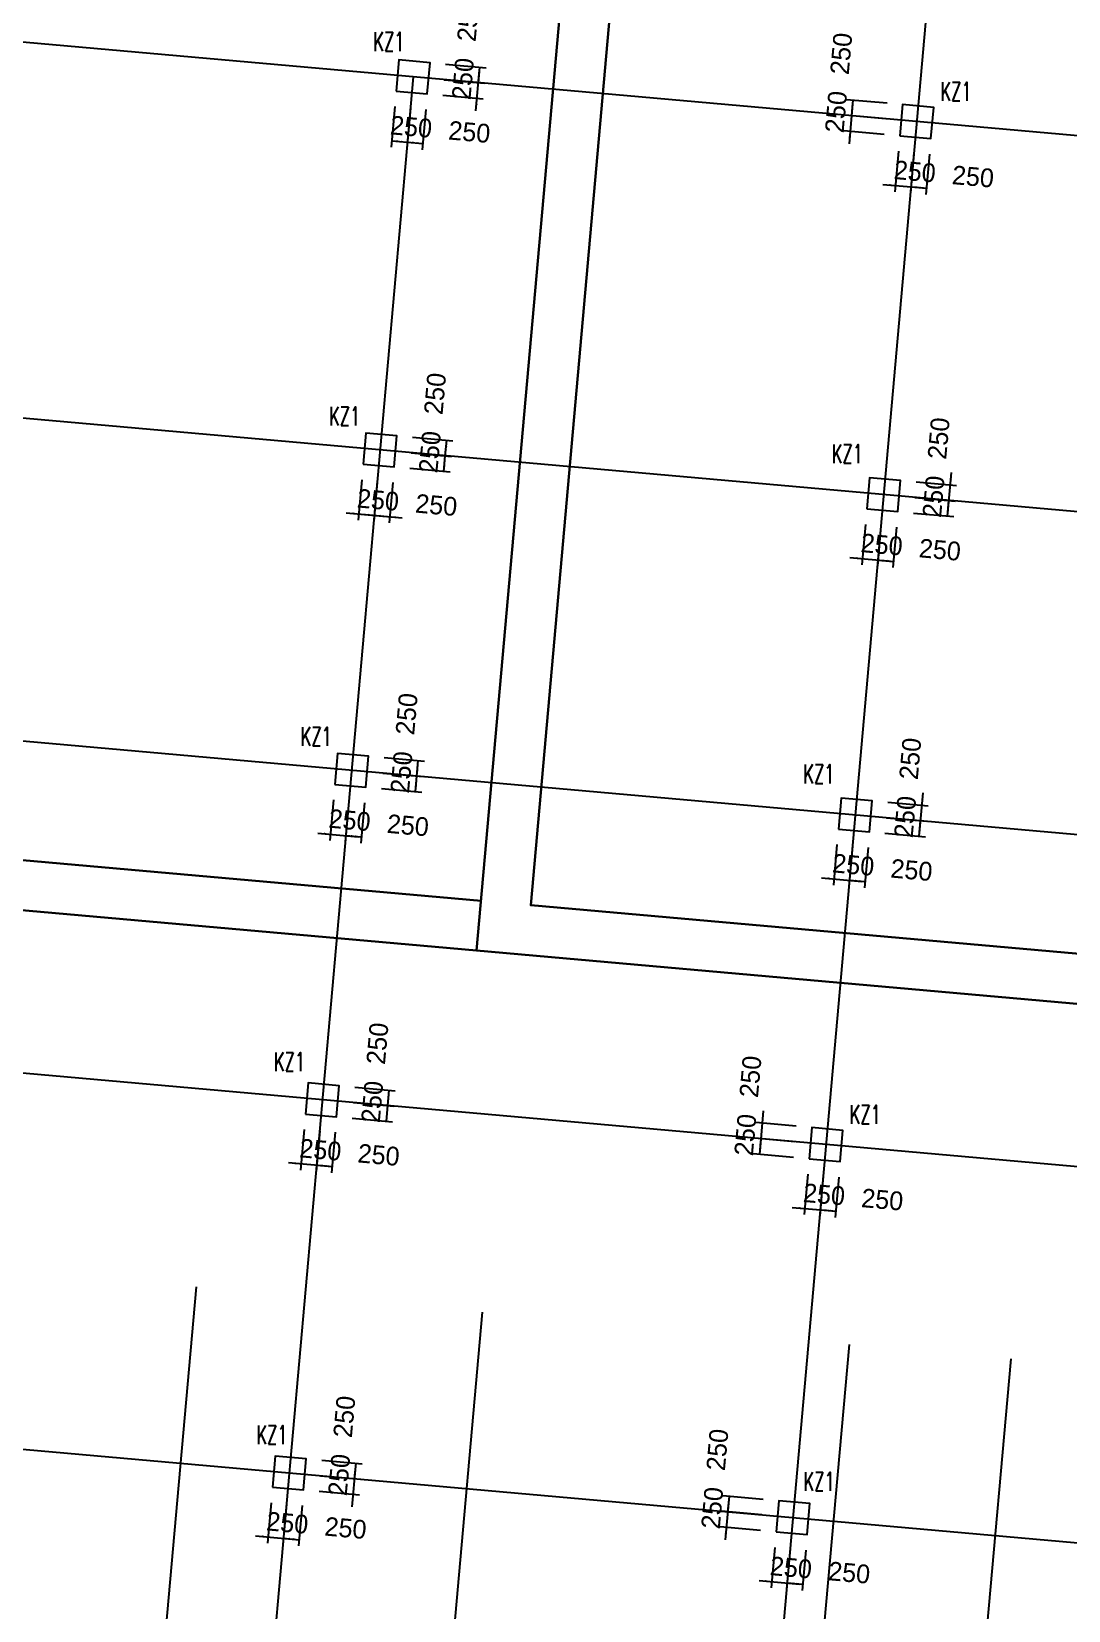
# Model space of a CAD drawing. Extents: x 387171 to 699106, y 11966 to 245688.
# Drawn here: x 622108 to 638718, y 73574 to 98863 of the extents above; entities that cross this region are included whole.
import ezdxf

# ---------------------------------------------------------------- set-up
doc = ezdxf.new("R2010")
doc.units = 0
doc.header["$LTSCALE"] = 100
doc.header["$MEASUREMENT"] = 0
for name, color, linetype in [('COLU', 7, 'Continuous'), ('DIM', 3, 'Continuous'), ('DOTE', 253, 'Continuous'), ('NUM', 7, 'Continuous')]:
    doc.layers.add(name, color=color, linetype=linetype)
doc.styles.get("Standard").update_dxf_attribs({"font": 'standard'})
doc.styles.add('tk', font='tk')
doc.dimstyles.get("Standard").update_dxf_attribs({"dimtxt": 300, "dimasz": 100, "dimexe": 100, "dimexo": 250, "dimgap": 100, "dimtad": 0, "dimtoh": 1, "dimdec": 0, "dimdsep": 46, "dimcen": 0.09, "dimclrt": 7, "dimadec": 0, "dimazin": 0, "dimtfac": 1, "dimtdec": 4, "dimtofl": 0, "dimtmove": 0, "dimatfit": 3, "dimfxl": 1, "dimtolj": 1, "dimtzin": 0, "dimarcsym": 0})

# ---------------------------------------------------------------- blocks, each defined once
blk = doc.blocks.new('*D2997')
at = {"layer": 'DIM', "color": 0, "linetype": 'ByBlock', "lineweight": -2}
for p, q in [((627927, 97662), (627869, 97014)), ((628176, 97639), (628118, 96992)), ((627878, 97114), (628127, 97092))]:
    blk.add_line(p, q, dxfattribs=at)
for points in [[(627878, 97114), (627979, 97121), (627976, 97088)], [(628127, 97092), (628026, 97084), (628029, 97117)]]:
    blk.add_solid(points, dxfattribs=at)
at = {"layer": 'DIM', "color": 7, "linetype": 'Continuous', "lineweight": -2, "insert": (628189, 97337), "char_height": 300, "width": 566.67, "attachment_point": 5, "rotation": 354.9316, "style": 'tk'}
blk.add_mtext('250', dxfattribs=at)
blk = doc.blocks.new('*D3825')
at = {"layer": 'DIM', "color": 0, "linetype": 'ByBlock', "lineweight": -2}
for p, q in [((628176, 97639), (628118, 96992)), ((628425, 97617), (628367, 96970)), ((628127, 97092), (628376, 97069))]:
    blk.add_line(p, q, dxfattribs=at)
for points in [[(628127, 97092), (628228, 97099), (628225, 97066)], [(628376, 97069), (628275, 97062), (628278, 97095)]]:
    blk.add_solid(points, dxfattribs=at)
at = {"layer": 'DIM', "color": 7, "linetype": 'Continuous', "lineweight": -2, "insert": (629122, 97254), "char_height": 300, "width": 566.67, "attachment_point": 5, "rotation": 354.9316, "style": 'tk'}
blk.add_mtext('250', dxfattribs=at)
blk = doc.blocks.new('*D3572')
at = {"layer": 'DIM', "color": 0, "linetype": 'ByBlock', "lineweight": -2}
for p, q in [((629226, 97596), (629284, 98244)), ((628718, 98093), (629366, 98036)), ((628696, 97844), (629343, 97787))]:
    blk.add_line(p, q, dxfattribs=at)
for points in [[(629266, 98045), (629258, 98146), (629291, 98143)], [(629244, 97796), (629252, 97695), (629218, 97698)]]:
    blk.add_solid(points, dxfattribs=at)
at = {"layer": 'DIM', "color": 7, "linetype": 'Continuous', "lineweight": -2, "insert": (629020, 98107), "char_height": 300, "width": 566.67, "attachment_point": 5, "rotation": 84.9316, "style": 'tk'}
blk.add_mtext('250', dxfattribs=at)
blk = doc.blocks.new('*D4617')
at = {"layer": 'DIM', "color": 0, "linetype": 'ByBlock', "lineweight": -2}
for p, q in [((628740, 98342), (629388, 98285)), ((629266, 98045), (629288, 98294)), ((628718, 98093), (629366, 98036))]:
    blk.add_line(p, q, dxfattribs=at)
for points in [[(629266, 98045), (629258, 98146), (629291, 98143)], [(629288, 98294), (629296, 98193), (629263, 98196)]]:
    blk.add_solid(points, dxfattribs=at)
at = {"layer": 'DIM', "color": 7, "linetype": 'Continuous', "lineweight": -2, "insert": (629103, 99039), "char_height": 300, "width": 566.67, "attachment_point": 5, "rotation": 84.9316, "style": 'tk'}
blk.add_mtext('250', dxfattribs=at)
blk = doc.blocks.new('*D1729')
at = {"layer": 'DIM', "color": 0, "linetype": 'ByBlock', "lineweight": -2}
for p, q in [((635010, 85840), (634953, 85192)), ((635259, 85817), (635202, 85170)), ((634762, 85309), (635410, 85252))]:
    blk.add_line(p, q, dxfattribs=at)
for points in [[(634962, 85292), (634860, 85284), (634863, 85317)], [(635211, 85270), (635312, 85277), (635309, 85244)]]:
    blk.add_solid(points, dxfattribs=at)
at = {"layer": 'DIM', "color": 7, "linetype": 'Continuous', "lineweight": -2, "insert": (635273, 85515), "char_height": 300, "width": 566.67, "attachment_point": 5, "rotation": 354.9316, "style": 'tk'}
blk.add_mtext('250', dxfattribs=at)
blk = doc.blocks.new('*D2641')
at = {"layer": 'DIM', "color": 0, "linetype": 'ByBlock', "lineweight": -2}
for p, q in [((635259, 85817), (635202, 85170)), ((635508, 85795), (635451, 85148)), ((635211, 85270), (635460, 85247))]:
    blk.add_line(p, q, dxfattribs=at)
for points in [[(635211, 85270), (635312, 85277), (635309, 85244)], [(635460, 85247), (635359, 85240), (635361, 85273)]]:
    blk.add_solid(points, dxfattribs=at)
at = {"layer": 'DIM', "color": 7, "linetype": 'Continuous', "lineweight": -2, "insert": (636205, 85432), "char_height": 300, "width": 566.67, "attachment_point": 5, "rotation": 354.9316, "style": 'tk'}
blk.add_mtext('250', dxfattribs=at)
blk = doc.blocks.new('*D2504')
at = {"layer": 'DIM', "color": 0, "linetype": 'ByBlock', "lineweight": -2}
for p, q in [((635801, 86271), (636449, 86214)), ((635779, 86022), (636427, 85965)), ((636327, 85974), (636349, 86223))]:
    blk.add_line(p, q, dxfattribs=at)
for points in [[(636327, 85974), (636319, 86075), (636353, 86072)], [(636349, 86223), (636357, 86122), (636324, 86125)]]:
    blk.add_solid(points, dxfattribs=at)
at = {"layer": 'DIM', "color": 7, "linetype": 'Continuous', "lineweight": -2, "insert": (636104, 86285), "char_height": 300, "width": 566.67, "attachment_point": 5, "rotation": 84.9316, "style": 'tk'}
blk.add_mtext('250', dxfattribs=at)
blk = doc.blocks.new('*D3385')
at = {"layer": 'DIM', "color": 0, "linetype": 'ByBlock', "lineweight": -2}
for p, q in [((635823, 86520), (636471, 86463)), ((636332, 86023), (636389, 86671)), ((635801, 86271), (636449, 86214))]:
    blk.add_line(p, q, dxfattribs=at)
for points in [[(636371, 86472), (636364, 86573), (636397, 86570)], [(636349, 86223), (636357, 86122), (636324, 86125)]]:
    blk.add_solid(points, dxfattribs=at)
at = {"layer": 'DIM', "color": 7, "linetype": 'Continuous', "lineweight": -2, "insert": (636186, 87217), "char_height": 300, "width": 566.67, "attachment_point": 5, "rotation": 84.9316, "style": 'tk'}
blk.add_mtext('250', dxfattribs=at)
blk = doc.blocks.new('*D3120')
at = {"layer": 'DIM', "color": 0, "linetype": 'ByBlock', "lineweight": -2}
for p, q in [((626942, 86555), (626884, 85908)), ((627191, 86533), (627133, 85886)), ((626694, 86025), (627341, 85967))]:
    blk.add_line(p, q, dxfattribs=at)
for points in [[(626893, 86007), (626792, 86000), (626795, 86033)], [(627142, 85985), (627243, 85993), (627240, 85960)]]:
    blk.add_solid(points, dxfattribs=at)
at = {"layer": 'DIM', "color": 7, "linetype": 'Continuous', "lineweight": -2, "insert": (627204, 86231), "char_height": 300, "width": 566.67, "attachment_point": 5, "rotation": 354.9316, "style": 'tk'}
blk.add_mtext('250', dxfattribs=at)
blk = doc.blocks.new('*D2996')
at = {"layer": 'DIM', "color": 0, "linetype": 'ByBlock', "lineweight": -2}
for p, q in [((627191, 86533), (627133, 85886)), ((627440, 86511), (627382, 85863)), ((627142, 85985), (627391, 85963))]:
    blk.add_line(p, q, dxfattribs=at)
for points in [[(627142, 85985), (627243, 85993), (627240, 85960)], [(627391, 85963), (627290, 85955), (627293, 85989)]]:
    blk.add_solid(points, dxfattribs=at)
at = {"layer": 'DIM', "color": 7, "linetype": 'Continuous', "lineweight": -2, "insert": (628137, 86148), "char_height": 300, "width": 566.67, "attachment_point": 5, "rotation": 354.9316, "style": 'tk'}
blk.add_mtext('250', dxfattribs=at)
blk = doc.blocks.new('*D3897')
at = {"layer": 'DIM', "color": 0, "linetype": 'ByBlock', "lineweight": -2}
for p, q in [((627733, 86987), (628381, 86929)), ((628259, 86689), (628281, 86938)), ((627711, 86738), (628358, 86680))]:
    blk.add_line(p, q, dxfattribs=at)
for points in [[(628259, 86689), (628251, 86790), (628284, 86787)], [(628281, 86938), (628289, 86837), (628255, 86840)]]:
    blk.add_solid(points, dxfattribs=at)
at = {"layer": 'DIM', "color": 7, "linetype": 'Continuous', "lineweight": -2, "insert": (628035, 87000), "char_height": 300, "width": 566.67, "attachment_point": 5, "rotation": 84.9316, "style": 'tk'}
blk.add_mtext('250', dxfattribs=at)
blk = doc.blocks.new('*D3571')
at = {"layer": 'DIM', "color": 0, "linetype": 'ByBlock', "lineweight": -2}
for p, q in [((627755, 87236), (628403, 87178)), ((628281, 86938), (628303, 87187)), ((627733, 86987), (628381, 86929))]:
    blk.add_line(p, q, dxfattribs=at)
for points in [[(628281, 86938), (628273, 87039), (628306, 87036)], [(628303, 87187), (628311, 87086), (628278, 87089)]]:
    blk.add_solid(points, dxfattribs=at)
at = {"layer": 'DIM', "color": 7, "linetype": 'Continuous', "lineweight": -2, "insert": (628118, 87933), "char_height": 300, "width": 566.67, "attachment_point": 5, "rotation": 84.9316, "style": 'tk'}
blk.add_mtext('250', dxfattribs=at)
blk = doc.blocks.new('*D2106')
at = {"layer": 'DIM', "color": 0, "linetype": 'ByBlock', "lineweight": -2}
for p, q in [((635812, 97715), (635165, 97772)), ((635265, 97764), (635242, 97515)), ((635790, 97466), (635143, 97523))]:
    blk.add_line(p, q, dxfattribs=at)
for points in [[(635265, 97764), (635272, 97663), (635239, 97666)], [(635242, 97515), (635235, 97616), (635268, 97613)]]:
    blk.add_solid(points, dxfattribs=at)
at = {"layer": 'DIM', "color": 7, "linetype": 'Continuous', "lineweight": -2, "insert": (635080, 98509), "char_height": 300, "width": 566.67, "attachment_point": 5, "rotation": 84.9316, "style": 'tk'}
blk.add_mtext('250', dxfattribs=at)
blk = doc.blocks.new('*D2983')
at = {"layer": 'DIM', "color": 0, "linetype": 'ByBlock', "lineweight": -2}
for p, q in [((635260, 97714), (635203, 97066)), ((635790, 97466), (635143, 97523)), ((635768, 97217), (635121, 97274))]:
    blk.add_line(p, q, dxfattribs=at)
for points in [[(635242, 97515), (635235, 97616), (635268, 97613)], [(635220, 97266), (635228, 97165), (635195, 97167)]]:
    blk.add_solid(points, dxfattribs=at)
at = {"layer": 'DIM', "color": 7, "linetype": 'Continuous', "lineweight": -2, "insert": (634997, 97577), "char_height": 300, "width": 566.67, "attachment_point": 5, "rotation": 84.9316, "style": 'tk'}
blk.add_mtext('250', dxfattribs=at)
blk = doc.blocks.new('*D2712')
at = {"layer": 'DIM', "color": 0, "linetype": 'ByBlock', "lineweight": -2}
for p, q in [((635995, 96946), (635938, 96298)), ((636244, 96924), (636187, 96276)), ((635747, 96416), (636395, 96358))]:
    blk.add_line(p, q, dxfattribs=at)
for points in [[(635947, 96398), (635846, 96390), (635848, 96423)], [(636196, 96376), (636297, 96384), (636294, 96351)]]:
    blk.add_solid(points, dxfattribs=at)
at = {"layer": 'DIM', "color": 7, "linetype": 'Continuous', "lineweight": -2, "insert": (636258, 96621), "char_height": 300, "width": 566.67, "attachment_point": 5, "rotation": 354.9316, "style": 'tk'}
blk.add_mtext('250', dxfattribs=at)
blk = doc.blocks.new('*D2569')
at = {"layer": 'DIM', "color": 0, "linetype": 'ByBlock', "lineweight": -2}
for p, q in [((636244, 96924), (636187, 96276)), ((636493, 96902), (636436, 96254)), ((636196, 96376), (636445, 96354))]:
    blk.add_line(p, q, dxfattribs=at)
for points in [[(636196, 96376), (636297, 96384), (636294, 96351)], [(636445, 96354), (636344, 96346), (636347, 96379)]]:
    blk.add_solid(points, dxfattribs=at)
at = {"layer": 'DIM', "color": 7, "linetype": 'Continuous', "lineweight": -2, "insert": (637190, 96539), "char_height": 300, "width": 566.67, "attachment_point": 5, "rotation": 354.9316, "style": 'tk'}
blk.add_mtext('250', dxfattribs=at)
blk = doc.blocks.new('*D3144')
at = {"layer": 'DIM', "color": 0, "linetype": 'ByBlock', "lineweight": -2}
for p, q in [((635465, 90969), (635408, 90322)), ((635714, 90947), (635657, 90300)), ((635217, 90439), (635865, 90382))]:
    blk.add_line(p, q, dxfattribs=at)
for points in [[(635417, 90422), (635315, 90414), (635318, 90447)], [(635666, 90399), (635767, 90407), (635764, 90374)]]:
    blk.add_solid(points, dxfattribs=at)
at = {"layer": 'DIM', "color": 7, "linetype": 'Continuous', "lineweight": -2, "insert": (635728, 90645), "char_height": 300, "width": 566.67, "attachment_point": 5, "rotation": 354.9316, "style": 'tk'}
blk.add_mtext('250', dxfattribs=at)
blk = doc.blocks.new('*D2789')
at = {"layer": 'DIM', "color": 0, "linetype": 'ByBlock', "lineweight": -2}
for p, q in [((635714, 90947), (635657, 90300)), ((635963, 90925), (635906, 90278)), ((635666, 90399), (635915, 90377))]:
    blk.add_line(p, q, dxfattribs=at)
for points in [[(635666, 90399), (635767, 90407), (635764, 90374)], [(635915, 90377), (635814, 90370), (635816, 90403)]]:
    blk.add_solid(points, dxfattribs=at)
at = {"layer": 'DIM', "color": 7, "linetype": 'Continuous', "lineweight": -2, "insert": (636660, 90562), "char_height": 300, "width": 566.67, "attachment_point": 5, "rotation": 354.9316, "style": 'tk'}
blk.add_mtext('250', dxfattribs=at)
blk = doc.blocks.new('*D2670')
at = {"layer": 'DIM', "color": 0, "linetype": 'ByBlock', "lineweight": -2}
for p, q in [((636256, 91401), (636904, 91344)), ((636782, 91104), (636804, 91353)), ((636234, 91152), (636882, 91095))]:
    blk.add_line(p, q, dxfattribs=at)
for points in [[(636804, 91353), (636812, 91251), (636779, 91254)], [(636782, 91104), (636774, 91205), (636808, 91202)]]:
    blk.add_solid(points, dxfattribs=at)
at = {"layer": 'DIM', "color": 7, "linetype": 'Continuous', "lineweight": -2, "insert": (636559, 91415), "char_height": 300, "width": 566.67, "attachment_point": 5, "rotation": 84.9316, "style": 'tk'}
blk.add_mtext('250', dxfattribs=at)
blk = doc.blocks.new('*D3590')
at = {"layer": 'DIM', "color": 0, "linetype": 'ByBlock', "lineweight": -2}
for p, q in [((636278, 91650), (636926, 91593)), ((636787, 91153), (636844, 91801)), ((636256, 91401), (636904, 91344))]:
    blk.add_line(p, q, dxfattribs=at)
for points in [[(636826, 91602), (636819, 91703), (636852, 91700)], [(636804, 91353), (636812, 91251), (636779, 91254)]]:
    blk.add_solid(points, dxfattribs=at)
at = {"layer": 'DIM', "color": 7, "linetype": 'Continuous', "lineweight": -2, "insert": (636641, 92347), "char_height": 300, "width": 566.67, "attachment_point": 5, "rotation": 84.9316, "style": 'tk'}
blk.add_mtext('250', dxfattribs=at)
blk = doc.blocks.new('*D3185')
at = {"layer": 'DIM', "color": 0, "linetype": 'ByBlock', "lineweight": -2}
for p, q in [((627397, 91685), (627339, 91038)), ((627646, 91663), (627588, 91015)), ((627149, 91155), (627796, 91097))]:
    blk.add_line(p, q, dxfattribs=at)
for points in [[(627348, 91137), (627247, 91129), (627250, 91163)], [(627597, 91115), (627698, 91123), (627695, 91090)]]:
    blk.add_solid(points, dxfattribs=at)
at = {"layer": 'DIM', "color": 7, "linetype": 'Continuous', "lineweight": -2, "insert": (627659, 91360), "char_height": 300, "width": 566.67, "attachment_point": 5, "rotation": 354.9316, "style": 'tk'}
blk.add_mtext('250', dxfattribs=at)
blk = doc.blocks.new('*D4299')
at = {"layer": 'DIM', "color": 0, "linetype": 'ByBlock', "lineweight": -2}
for p, q in [((627646, 91663), (627588, 91015)), ((627895, 91641), (627837, 90993)), ((627398, 91133), (628045, 91075))]:
    blk.add_line(p, q, dxfattribs=at)
for points in [[(627597, 91115), (627496, 91107), (627499, 91140)], [(627846, 91093), (627947, 91101), (627944, 91068)]]:
    blk.add_solid(points, dxfattribs=at)
at = {"layer": 'DIM', "color": 7, "linetype": 'Continuous', "lineweight": -2, "insert": (628592, 91278), "char_height": 300, "width": 566.67, "attachment_point": 5, "rotation": 354.9316, "style": 'tk'}
blk.add_mtext('250', dxfattribs=at)
blk = doc.blocks.new('*D4010')
at = {"layer": 'DIM', "color": 0, "linetype": 'ByBlock', "lineweight": -2}
for p, q in [((628188, 92117), (628835, 92059)), ((628714, 91819), (628736, 92068)), ((628166, 91868), (628813, 91810))]:
    blk.add_line(p, q, dxfattribs=at)
for points in [[(628736, 92068), (628744, 91967), (628710, 91970)], [(628714, 91819), (628706, 91920), (628739, 91917)]]:
    blk.add_solid(points, dxfattribs=at)
at = {"layer": 'DIM', "color": 7, "linetype": 'Continuous', "lineweight": -2, "insert": (628490, 92130), "char_height": 300, "width": 566.67, "attachment_point": 5, "rotation": 84.9316, "style": 'tk'}
blk.add_mtext('250', dxfattribs=at)
blk = doc.blocks.new('*D45')
at = {"layer": 'DIM', "color": 0, "linetype": 'ByBlock', "lineweight": -2}
for p, q in [((628210, 92366), (628858, 92308)), ((628736, 92068), (628758, 92317)), ((628188, 92117), (628835, 92059))]:
    blk.add_line(p, q, dxfattribs=at)
for points in [[(628758, 92317), (628766, 92216), (628733, 92219)], [(628736, 92068), (628728, 92169), (628761, 92166)]]:
    blk.add_solid(points, dxfattribs=at)
at = {"layer": 'DIM', "color": 7, "linetype": 'Continuous', "lineweight": -2, "insert": (628573, 93063), "char_height": 300, "width": 566.67, "attachment_point": 5, "rotation": 84.9316, "style": 'tk'}
blk.add_mtext('250', dxfattribs=at)
blk = doc.blocks.new('*D2236')
at = {"layer": 'DIM', "color": 0, "linetype": 'ByBlock', "lineweight": -2}
for p, q in [((633829, 81577), (633772, 80930)), ((634359, 81329), (633712, 81387)), ((634337, 81080), (633690, 81138))]:
    blk.add_line(p, q, dxfattribs=at)
for points in [[(633811, 81378), (633804, 81479), (633837, 81476)], [(633789, 81129), (633797, 81028), (633764, 81031)]]:
    blk.add_solid(points, dxfattribs=at)
at = {"layer": 'DIM', "color": 7, "linetype": 'Continuous', "lineweight": -2, "insert": (633626, 82124), "char_height": 300, "width": 566.67, "attachment_point": 5, "rotation": 84.9316, "style": 'tk'}
blk.add_mtext('250', dxfattribs=at)
blk = doc.blocks.new('*D2195')
at = {"layer": 'DIM', "color": 0, "linetype": 'ByBlock', "lineweight": -2}
for p, q in [((634337, 81080), (633690, 81138)), ((633789, 81129), (633767, 80880)), ((634315, 80831), (633668, 80889))]:
    blk.add_line(p, q, dxfattribs=at)
for points in [[(633767, 80880), (633759, 80981), (633793, 80978)], [(633789, 81129), (633797, 81028), (633764, 81031)]]:
    blk.add_solid(points, dxfattribs=at)
at = {"layer": 'DIM', "color": 7, "linetype": 'Continuous', "lineweight": -2, "insert": (633544, 81191), "char_height": 300, "width": 566.67, "attachment_point": 5, "rotation": 84.9316, "style": 'tk'}
blk.add_mtext('250', dxfattribs=at)
blk = doc.blocks.new('*D3142')
at = {"layer": 'DIM', "color": 0, "linetype": 'ByBlock', "lineweight": -2}
for p, q in [((634542, 80560), (634485, 79913)), ((634791, 80538), (634734, 79891)), ((634294, 80030), (634942, 79973))]:
    blk.add_line(p, q, dxfattribs=at)
for points in [[(634493, 80012), (634392, 80005), (634395, 80038)], [(634742, 79990), (634843, 79998), (634841, 79965)]]:
    blk.add_solid(points, dxfattribs=at)
at = {"layer": 'DIM', "color": 7, "linetype": 'Continuous', "lineweight": -2, "insert": (634805, 80236), "char_height": 300, "width": 566.67, "attachment_point": 5, "rotation": 354.9316, "style": 'tk'}
blk.add_mtext('250', dxfattribs=at)
blk = doc.blocks.new('*D2718')
at = {"layer": 'DIM', "color": 0, "linetype": 'ByBlock', "lineweight": -2}
for p, q in [((634791, 80538), (634734, 79891)), ((635040, 80516), (634983, 79869)), ((634742, 79990), (634991, 79968))]:
    blk.add_line(p, q, dxfattribs=at)
for points in [[(634742, 79990), (634843, 79998), (634841, 79965)], [(634991, 79968), (634890, 79960), (634893, 79994)]]:
    blk.add_solid(points, dxfattribs=at)
at = {"layer": 'DIM', "color": 7, "linetype": 'Continuous', "lineweight": -2, "insert": (635737, 80153), "char_height": 300, "width": 566.67, "attachment_point": 5, "rotation": 354.9316, "style": 'tk'}
blk.add_mtext('250', dxfattribs=at)
blk = doc.blocks.new('*D3640')
at = {"layer": 'DIM', "color": 0, "linetype": 'ByBlock', "lineweight": -2}
for p, q in [((626474, 81276), (626416, 80628)), ((626723, 81254), (626665, 80606)), ((626226, 80746), (626873, 80688))]:
    blk.add_line(p, q, dxfattribs=at)
for points in [[(626425, 80728), (626324, 80720), (626327, 80753)], [(626674, 80706), (626775, 80714), (626772, 80680)]]:
    blk.add_solid(points, dxfattribs=at)
at = {"layer": 'DIM', "color": 7, "linetype": 'Continuous', "lineweight": -2, "insert": (626736, 80951), "char_height": 300, "width": 566.67, "attachment_point": 5, "rotation": 354.9316, "style": 'tk'}
blk.add_mtext('250', dxfattribs=at)
blk = doc.blocks.new('*D3588')
at = {"layer": 'DIM', "color": 0, "linetype": 'ByBlock', "lineweight": -2}
for p, q in [((626723, 81254), (626665, 80606)), ((626972, 81232), (626914, 80584)), ((626674, 80706), (626923, 80684))]:
    blk.add_line(p, q, dxfattribs=at)
for points in [[(626674, 80706), (626775, 80714), (626772, 80680)], [(626923, 80684), (626822, 80676), (626825, 80709)]]:
    blk.add_solid(points, dxfattribs=at)
at = {"layer": 'DIM', "color": 7, "linetype": 'Continuous', "lineweight": -2, "insert": (627669, 80869), "char_height": 300, "width": 566.67, "attachment_point": 5, "rotation": 354.9316, "style": 'tk'}
blk.add_mtext('250', dxfattribs=at)
blk = doc.blocks.new('*D3182')
at = {"layer": 'DIM', "color": 0, "linetype": 'ByBlock', "lineweight": -2}
for p, q in [((627265, 81708), (627912, 81650)), ((627243, 81459), (627890, 81401)), ((627791, 81410), (627813, 81659))]:
    blk.add_line(p, q, dxfattribs=at)
for points in [[(627791, 81410), (627783, 81511), (627816, 81508)], [(627813, 81659), (627820, 81558), (627787, 81561)]]:
    blk.add_solid(points, dxfattribs=at)
at = {"layer": 'DIM', "color": 7, "linetype": 'Continuous', "lineweight": -2, "insert": (627567, 81721), "char_height": 300, "width": 566.67, "attachment_point": 5, "rotation": 84.9316, "style": 'tk'}
blk.add_mtext('250', dxfattribs=at)
blk = doc.blocks.new('*D4062')
at = {"layer": 'DIM', "color": 0, "linetype": 'ByBlock', "lineweight": -2}
for p, q in [((627287, 81957), (627934, 81899)), ((627265, 81708), (627912, 81650)), ((627813, 81659), (627835, 81908))]:
    blk.add_line(p, q, dxfattribs=at)
for points in [[(627813, 81659), (627805, 81760), (627838, 81757)], [(627835, 81908), (627843, 81807), (627809, 81810)]]:
    blk.add_solid(points, dxfattribs=at)
at = {"layer": 'DIM', "color": 7, "linetype": 'Continuous', "lineweight": -2, "insert": (627650, 82654), "char_height": 300, "width": 566.67, "attachment_point": 5, "rotation": 84.9316, "style": 'tk'}
blk.add_mtext('250', dxfattribs=at)
blk = doc.blocks.new('*D2145')
at = {"layer": 'DIM', "color": 0, "linetype": 'ByBlock', "lineweight": -2}
for p, q in [((633829, 75353), (633182, 75410)), ((633281, 75401), (633259, 75152)), ((633807, 75104), (633160, 75161))]:
    blk.add_line(p, q, dxfattribs=at)
for points in [[(633281, 75401), (633289, 75300), (633256, 75303)], [(633259, 75152), (633251, 75253), (633285, 75251)]]:
    blk.add_solid(points, dxfattribs=at)
at = {"layer": 'DIM', "color": 7, "linetype": 'Continuous', "lineweight": -2, "insert": (633096, 76147), "char_height": 300, "width": 566.67, "attachment_point": 5, "rotation": 84.9316, "style": 'tk'}
blk.add_mtext('250', dxfattribs=at)
blk = doc.blocks.new('*D1883')
at = {"layer": 'DIM', "color": 0, "linetype": 'ByBlock', "lineweight": -2}
for p, q in [((633807, 75104), (633160, 75161)), ((633277, 75352), (633219, 74704)), ((633785, 74855), (633137, 74912))]:
    blk.add_line(p, q, dxfattribs=at)
for points in [[(633259, 75152), (633251, 75253), (633285, 75251)], [(633237, 74903), (633245, 74802), (633212, 74805)]]:
    blk.add_solid(points, dxfattribs=at)
at = {"layer": 'DIM', "color": 7, "linetype": 'Continuous', "lineweight": -2, "insert": (633014, 75215), "char_height": 300, "width": 566.67, "attachment_point": 5, "rotation": 84.9316, "style": 'tk'}
blk.add_mtext('250', dxfattribs=at)
blk = doc.blocks.new('*D2741')
at = {"layer": 'DIM', "color": 0, "linetype": 'ByBlock', "lineweight": -2}
for p, q in [((634012, 74584), (633954, 73936)), ((634261, 74562), (634203, 73914)), ((633764, 74054), (634412, 73996))]:
    blk.add_line(p, q, dxfattribs=at)
for points in [[(633963, 74036), (633862, 74028), (633865, 74061)], [(634212, 74014), (634313, 74022), (634310, 73988)]]:
    blk.add_solid(points, dxfattribs=at)
at = {"layer": 'DIM', "color": 7, "linetype": 'Continuous', "lineweight": -2, "insert": (634274, 74259), "char_height": 300, "width": 566.67, "attachment_point": 5, "rotation": 354.9316, "style": 'tk'}
blk.add_mtext('250', dxfattribs=at)
blk = doc.blocks.new('*D2617')
at = {"layer": 'DIM', "color": 0, "linetype": 'ByBlock', "lineweight": -2}
for p, q in [((634261, 74562), (634203, 73914)), ((634510, 74540), (634452, 73892)), ((634212, 74014), (634461, 73992))]:
    blk.add_line(p, q, dxfattribs=at)
for points in [[(634212, 74014), (634313, 74022), (634310, 73988)], [(634461, 73992), (634360, 73984), (634363, 74017)]]:
    blk.add_solid(points, dxfattribs=at)
at = {"layer": 'DIM', "color": 7, "linetype": 'Continuous', "lineweight": -2, "insert": (635207, 74177), "char_height": 300, "width": 566.67, "attachment_point": 5, "rotation": 354.9316, "style": 'tk'}
blk.add_mtext('250', dxfattribs=at)
blk = doc.blocks.new('*D3527')
at = {"layer": 'DIM', "color": 0, "linetype": 'ByBlock', "lineweight": -2}
for p, q in [((625944, 75299), (625886, 74652)), ((626193, 75277), (626135, 74630)), ((625696, 74769), (626343, 74712))]:
    blk.add_line(p, q, dxfattribs=at)
for points in [[(625895, 74751), (625794, 74744), (625797, 74777)], [(626144, 74729), (626245, 74737), (626242, 74704)]]:
    blk.add_solid(points, dxfattribs=at)
at = {"layer": 'DIM', "color": 7, "linetype": 'Continuous', "lineweight": -2, "insert": (626206, 74975), "char_height": 300, "width": 566.67, "attachment_point": 5, "rotation": 354.9316, "style": 'tk'}
blk.add_mtext('250', dxfattribs=at)
blk = doc.blocks.new('*D3136')
at = {"layer": 'DIM', "color": 0, "linetype": 'ByBlock', "lineweight": -2}
for p, q in [((626193, 75277), (626135, 74630)), ((626442, 75255), (626384, 74608)), ((626144, 74729), (626393, 74707))]:
    blk.add_line(p, q, dxfattribs=at)
for points in [[(626144, 74729), (626245, 74737), (626242, 74704)], [(626393, 74707), (626292, 74700), (626295, 74733)]]:
    blk.add_solid(points, dxfattribs=at)
at = {"layer": 'DIM', "color": 7, "linetype": 'Continuous', "lineweight": -2, "insert": (627139, 74892), "char_height": 300, "width": 566.67, "attachment_point": 5, "rotation": 354.9316, "style": 'tk'}
blk.add_mtext('250', dxfattribs=at)
blk = doc.blocks.new('*D3080')
at = {"layer": 'DIM', "color": 0, "linetype": 'ByBlock', "lineweight": -2}
for p, q in [((627243, 75234), (627300, 75882)), ((626735, 75731), (627382, 75674)), ((626713, 75482), (627360, 75425))]:
    blk.add_line(p, q, dxfattribs=at)
for points in [[(627283, 75682), (627275, 75784), (627308, 75781)], [(627261, 75433), (627268, 75332), (627235, 75335)]]:
    blk.add_solid(points, dxfattribs=at)
at = {"layer": 'DIM', "color": 7, "linetype": 'Continuous', "lineweight": -2, "insert": (627037, 75745), "char_height": 300, "width": 566.67, "attachment_point": 5, "rotation": 84.9316, "style": 'tk'}
blk.add_mtext('250', dxfattribs=at)
blk = doc.blocks.new('*D3967')
at = {"layer": 'DIM', "color": 0, "linetype": 'ByBlock', "lineweight": -2}
for p, q in [((626757, 75980), (627404, 75923)), ((627283, 75682), (627305, 75932)), ((626735, 75731), (627382, 75674))]:
    blk.add_line(p, q, dxfattribs=at)
for points in [[(627305, 75932), (627312, 75830), (627279, 75833)], [(627283, 75682), (627275, 75784), (627308, 75781)]]:
    blk.add_solid(points, dxfattribs=at)
at = {"layer": 'DIM', "color": 7, "linetype": 'Continuous', "lineweight": -2, "insert": (627120, 76677), "char_height": 300, "width": 566.67, "attachment_point": 5, "rotation": 84.9316, "style": 'tk'}
blk.add_mtext('250', dxfattribs=at)
blk = doc.blocks.new('后浇带现场')
at = {"color": 6, "lineweight": 30}
for points in [[(821257, 720830), (821257, 688843), (805860, 662656), (825600, 651049), (814026, 631365), (812236, 611185), (845904, 608199)], [(822057, 720830), (822057, 688625), (806955, 662940), (826695, 651333), (814807, 631115), (813104, 611911), (845975, 608996)], [(812307, 611982), (780627, 614792)], [(812236, 611185), (780557, 613995)]]:
    blk.add_lwpolyline(points, dxfattribs=at)

msp = doc.modelspace()

# ---------------------------------------------------------------- linework, layer by layer
at = {"layer": 'COLU'}
for points in [[(627949, 97910.5), (628447, 97866.4), (628491.2, 98364.4), (627993.1, 98408.6)], [(636017.3, 97194.9), (636515.3, 97150.8), (636559.5, 97648.8), (636061.5, 97693)], [(627418.9, 91934), (627916.9, 91889.8), (627961.1, 92387.9), (627463.1, 92432)], [(635487.2, 91218.4), (635985.3, 91174.2), (636029.4, 91672.3), (635531.4, 91716.4)], [(626963.9, 86804.1), (627462, 86760), (627506.1, 87258), (627008.1, 87302.2)], [(635032.2, 86088.5), (635530.3, 86044.4), (635574.5, 86542.4), (635076.4, 86586.6)], [(626495.7, 81524.8), (626993.7, 81480.7), (627037.9, 81978.7), (626539.9, 82022.9)], [(634564, 80809.3), (635062.1, 80765.1), (635106.2, 81263.1), (634608.2, 81307.3)], [(625965.6, 75548.3), (626463.7, 75504.1), (626507.8, 76002.2), (626009.8, 76046.4)], [(634034, 74832.7), (634532, 74788.5), (634576.2, 75286.6), (634078.1, 75330.8)]]:
    msp.add_lwpolyline(points, close=True, dxfattribs=at)
at = {"layer": 'DOTE'}
for p, q in [((636774.3, 102900.4), (631338.3, 41609.5)), ((666469.9, 94745), (595896.9, 101004.2)), ((628220.1, 98137.5), (625759.7, 70396.4)), ((665939.9, 88768.5), (595366.9, 95027.7)), ((665484.9, 83638.6), (587740.1, 90533.9)), ((665016.7, 78359.4), (587271.8, 85254.6)), ((586343.3, 79313.4), (664486.6, 72382.8)), ((624744.5, 78758.7), (623574.8, 65570.5)), ((629326.5, 78352.3), (628156.8, 65164.1)), ((635203.4, 77831), (634033.7, 64642.9)), ((637793.2, 77601.3), (636623.6, 64413.2))]:
    msp.add_line(p, q, dxfattribs=at)

# ---------------------------------------------------------------- block references
at = {"color": 3, "lineweight": 30}
msp.add_blockref('后浇带现场', (-182998.7, -527042.1), dxfattribs=at)

# ---------------------------------------------------------------- texts
at = {"layer": 'NUM', "color": 200, "width": 0.7}
for p in [(627581.6, 98551.7), (636665.6, 97754.9), (626871.9, 92551.3), (634925.1, 91951.1), (626416.9, 87421.5), (634470.1, 86821.3), (625988.9, 82211.7), (635212.3, 81369.2), (625707.7, 76235.2), (634472.8, 75486.8)]:
    msp.add_text('KZ1', height=300, dxfattribs=at).set_placement(p)

# ---------------------------------------------------------------- dimensions: what is measured, and where the dimension line sits
at = {"layer": 'DIM', "color": 200}
for p1, p2, picture, middle in [((628469.1, 98115.4), (628491.2, 98364.4), '*D4617', (629058.3, 98533)), ((636061.5, 97693), (636039.4, 97444), '*D2106', (635034.8, 98003)), ((628447, 97866.4), (628469.1, 98115.4), '*D3572', (628975.6, 97600.5)), ((627949, 97910.5), (628198, 97888.4), '*D2997', (627683.1, 97381.9)), ((628198, 97888.4), (628447, 97866.4), '*D3825', (628615.6, 97299.2)), ((636039.4, 97444), (636017.3, 97194.9), '*D2983', (634952.1, 97070.5)), ((636017.3, 97194.9), (636266.3, 97172.9), '*D2712', (635751.5, 96666.4)), ((636266.3, 97172.9), (636515.3, 97150.8), '*D2569', (636684, 96583.7)), ((627939, 92138.8), (627961.1, 92387.9), '*D45', (628528.2, 92556.5)), ((636007.3, 91423.3), (636029.4, 91672.3), '*D3590', (636596.5, 91840.9)), ((627916.9, 91889.8), (627939, 92138.8), '*D4010', (628445.5, 91624)), ((627418.9, 91934), (627667.9, 91911.9), '*D3185', (627153.1, 91405.4)), ((627667.9, 91911.9), (627916.9, 91889.8), '*D4299', (628085.6, 91322.7)), ((635985.3, 91174.2), (636007.3, 91423.3), '*D2670', (636513.8, 90908.4)), ((635487.2, 91218.4), (635736.2, 91196.3), '*D3144', (635221.4, 90689.8)), ((635736.2, 91196.3), (635985.3, 91174.2), '*D2789', (636153.9, 90607.1)), ((627484, 87009), (627506.1, 87258), '*D3571', (628073.2, 87426.6)), ((635552.4, 86293.4), (635574.5, 86542.4), '*D3385', (636141.6, 86711)), ((627462, 86760), (627484, 87009), '*D3897', (627990.5, 86494.1)), ((626963.9, 86804.1), (627212.9, 86782), '*D3120', (626698.1, 86275.5)), ((627212.9, 86782), (627462, 86760), '*D2996', (627630.6, 86192.8)), ((635530.3, 86044.4), (635552.4, 86293.4), '*D2504', (636058.9, 85778.6)), ((635032.2, 86088.5), (635281.3, 86066.5), '*D1729', (634766.4, 85560)), ((635281.3, 86066.5), (635530.3, 86044.4), '*D2641', (635698.9, 85477.2)), ((627015.8, 81729.7), (627037.9, 81978.7), '*D4062', (627605, 82147.4)), ((634608.2, 81307.3), (634586.1, 81058.3), '*D2236', (633581.6, 81617.3)), ((626993.7, 81480.7), (627015.8, 81729.7), '*D3182', (627522.3, 81214.9)), ((626495.7, 81524.8), (626744.7, 81502.8), '*D3640', (626229.9, 80996.3)), ((626744.7, 81502.8), (626993.7, 81480.7), '*D3588', (627162.4, 80913.6)), ((634586.1, 81058.3), (634564, 80809.3), '*D2195', (633498.9, 80684.8)), ((634564, 80809.3), (634813, 80787.2), '*D3142', (634298.2, 80280.7)), ((634813, 80787.2), (635062.1, 80765.1), '*D2718', (635230.7, 80198)), ((626485.8, 75753.2), (626507.8, 76002.2), '*D3967', (627075, 76170.8)), ((634078.1, 75330.8), (634056, 75081.7), '*D2145', (633051.5, 75640.8)), ((626463.7, 75504.1), (626485.8, 75753.2), '*D3080', (626992.3, 75238.3)), ((625965.6, 75548.3), (626214.6, 75526.2), '*D3527', (625699.8, 75019.7)), ((626214.6, 75526.2), (626463.7, 75504.1), '*D3136', (626632.3, 74937)), ((634056, 75081.7), (634034, 74832.7), '*D1883', (632968.8, 74708.3)), ((634034, 74832.7), (634283, 74810.6), '*D2741', (633768.1, 74304.1)), ((634283, 74810.6), (634532, 74788.5), '*D2617', (634700.6, 74221.4))]:
    dim = msp.add_aligned_dim(p1=p1, p2=p2, distance=-800, dimstyle='Standard', dxfattribs=at)
    dim.commit()
    dim.dimension.update_dxf_attribs({"geometry": picture, "text_midpoint": middle})

doc.saveas('drawing.dxf')
